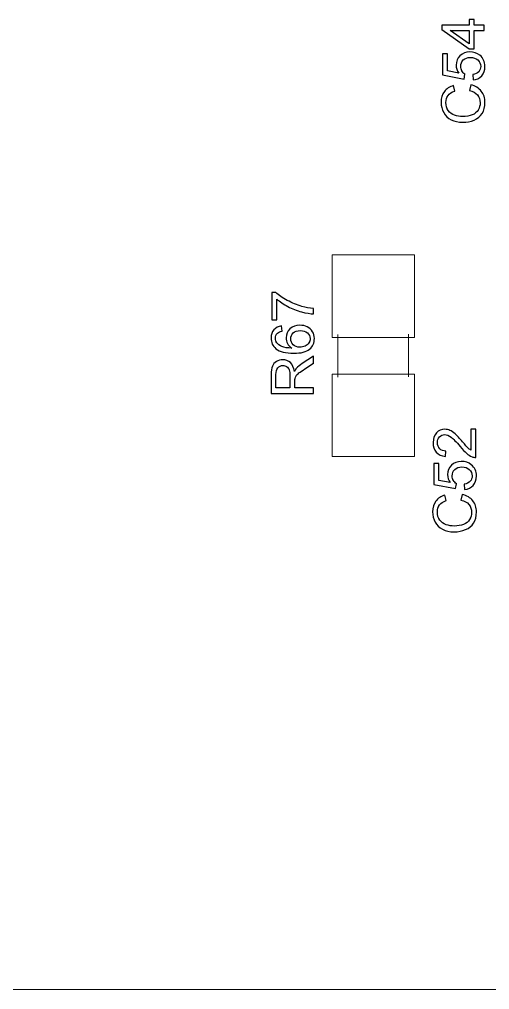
# Model space of a CAD drawing. Header units: millimetres. Extents: x -105 to 95, y -39 to 71.
# Drawn here: x 40.32 to 45.84, y 39.69 to 51.06 of the extents above; entities that cross this region are included whole.
import ezdxf

# ---------------------------------------------------------------- set-up
doc = ezdxf.new("R2010")
doc.units = ezdxf.units.MM
doc.header["$MEASUREMENT"] = 0
doc.layers.add('MultiLayer', color=7, linetype='Continuous')
doc.layers.add('TopOverlay', color=7, linetype='Continuous')

msp = doc.modelspace()

# ---------------------------------------------------------------- linework, layer by layer
at = {"layer": 'MultiLayer', "lineweight": 9}
for points in [[(44.9567, 48.2999), (44.9567, 48.2999), (43.9915, 48.2999), (43.9915, 48.2999)], [(43.9915, 48.2999), (43.9915, 48.2999), (43.9915, 47.3347), (43.9915, 47.3347)], [(44.9567, 47.3347), (44.9567, 47.3347), (44.9567, 48.2999), (44.9567, 48.2999)], [(43.9915, 47.3347), (43.9915, 47.3347), (44.9567, 47.3347), (44.9567, 47.3347)], [(44.0567, 46.8682), (44.0567, 46.8682), (44.0567, 47.3682), (44.0567, 47.3682)], [(44.8857, 46.8712), (44.8857, 46.8712), (44.8857, 47.3712), (44.8857, 47.3712)], [(44.9567, 46.9029), (44.9567, 46.9029), (43.9915, 46.9029), (43.9915, 46.9029)], [(43.9915, 46.9029), (43.9915, 46.9029), (43.9915, 45.9377), (43.9915, 45.9377)], [(44.9567, 45.9377), (44.9567, 45.9377), (44.9567, 46.9029), (44.9567, 46.9029)], [(43.9915, 45.9377), (43.9915, 45.9377), (44.9567, 45.9377), (44.9567, 45.9377)], [(27.7741, 39.6903), (27.7741, 39.6903), (52.9741, 39.6903), (52.9741, 39.6903)]]:
    msp.add_open_spline(points, degree=3, dxfattribs=at)
at = {"layer": 'TopOverlay', "color": 2}
for points, knots in [([(45.7741, 50.9323), (45.7741, 50.9323), (45.6554, 50.9323), (45.6554, 50.9323), (45.6554, 50.9323), (45.6554, 50.9323), (45.6554, 50.7163), (45.6554, 50.7163), (45.6554, 50.7163), (45.6554, 50.7163), (45.5991, 50.7163), (45.5991, 50.7163), (45.5991, 50.7163), (45.5991, 50.7163), (45.2769, 50.9434), (45.2769, 50.9434), (45.2769, 50.9434), (45.2769, 50.9434), (45.2769, 50.9934), (45.2769, 50.9934), (45.2769, 50.9934), (45.2769, 50.9934), (45.5991, 50.9934), (45.5991, 50.9934), (45.5991, 50.9934), (45.5991, 50.9934), (45.5991, 51.0608), (45.5991, 51.0608), (45.5991, 51.0608), (45.5991, 51.0608), (45.6554, 51.0608), (45.6554, 51.0608), (45.6554, 51.0608), (45.6554, 51.0608), (45.6554, 50.9934), (45.6554, 50.9934), (45.6554, 50.9934), (45.6554, 50.9934), (45.7741, 50.9934), (45.7741, 50.9934), (45.7741, 50.9934), (45.7741, 50.9934), (45.7741, 50.9323), (45.7741, 50.9323)], [0, 0, 0, 0, 0.0833333, 0.0833333, 0.0833333, 0.0833333, 0.1666667, 0.1666667, 0.1666667, 0.1666667, 0.25, 0.25, 0.25, 0.25, 0.3333333, 0.3333333, 0.3333333, 0.3333333, 0.4166667, 0.4166667, 0.4166667, 0.4166667, 0.5, 0.5, 0.5, 0.5, 0.5833333, 0.5833333, 0.5833333, 0.5833333, 0.6666667, 0.6666667, 0.6666667, 0.6666667, 0.75, 0.75, 0.75, 0.75, 0.8333333, 0.8333333, 0.8333333, 0.8333333, 1, 1, 1, 1]), ([(45.5991, 50.9323), (45.5991, 50.9323), (45.3754, 50.9323), (45.3754, 50.9323), (45.3754, 50.9323), (45.3754, 50.9323), (45.5991, 50.7764), (45.5991, 50.7764), (45.5991, 50.7764), (45.5991, 50.7764), (45.5991, 50.9323), (45.5991, 50.9323)], [0, 0, 0, 0, 0.25, 0.25, 0.25, 0.25, 0.5, 0.5, 0.5, 0.5, 1, 1, 1, 1]), ([(45.6436, 50.351), (45.6436, 50.351), (45.6387, 50.4148), (45.6387, 50.4148), (45.6387, 50.4148), (45.6698, 50.4196), (45.6932, 50.4306), (45.7089, 50.4477), (45.7089, 50.4477), (45.7246, 50.4648), (45.7324, 50.4858), (45.7324, 50.5104), (45.7324, 50.5104), (45.7324, 50.5402), (45.7213, 50.5651), (45.6992, 50.5853), (45.6992, 50.5853), (45.677, 50.6055), (45.6476, 50.6155), (45.611, 50.6155), (45.611, 50.6155), (45.5762, 50.6155), (45.5488, 50.6059), (45.5286, 50.5866), (45.5286, 50.5866), (45.5085, 50.5673), (45.4984, 50.5417), (45.4984, 50.5099), (45.4984, 50.5099), (45.4984, 50.4901), (45.5029, 50.4724), (45.512, 50.4566), (45.512, 50.4566), (45.521, 50.441), (45.5327, 50.4287), (45.547, 50.4197), (45.547, 50.4197), (45.547, 50.4197), (45.5387, 50.3621), (45.5387, 50.3621), (45.5387, 50.3621), (45.5387, 50.3621), (45.2832, 50.41), (45.2832, 50.41), (45.2832, 50.41), (45.2832, 50.41), (45.2832, 50.6565), (45.2832, 50.6565), (45.2832, 50.6565), (45.2832, 50.6565), (45.3415, 50.6565), (45.3415, 50.6565), (45.3415, 50.6565), (45.3415, 50.6565), (45.3415, 50.4587), (45.3415, 50.4587), (45.3415, 50.4587), (45.3415, 50.4587), (45.4756, 50.4322), (45.4756, 50.4322), (45.4756, 50.4322), (45.4547, 50.462), (45.4443, 50.4932), (45.4443, 50.5258), (45.4443, 50.5258), (45.4443, 50.5691), (45.4593, 50.6057), (45.4894, 50.6354), (45.4894, 50.6354), (45.5195, 50.6652), (45.5581, 50.6801), (45.6054, 50.6801), (45.6054, 50.6801), (45.6504, 50.6801), (45.6893, 50.667), (45.722, 50.6409), (45.722, 50.6409), (45.7623, 50.6091), (45.7824, 50.5655), (45.7824, 50.5104), (45.7824, 50.5104), (45.7824, 50.4653), (45.7697, 50.4285), (45.7444, 50.3999), (45.7444, 50.3999), (45.719, 50.3713), (45.6854, 50.355), (45.6436, 50.351)], [0, 0, 0, 0, 0.0434783, 0.0434783, 0.0434783, 0.0434783, 0.0869565, 0.0869565, 0.0869565, 0.0869565, 0.1304348, 0.1304348, 0.1304348, 0.1304348, 0.173913, 0.173913, 0.173913, 0.173913, 0.2173913, 0.2173913, 0.2173913, 0.2173913, 0.2608696, 0.2608696, 0.2608696, 0.2608696, 0.3043478, 0.3043478, 0.3043478, 0.3043478, 0.3478261, 0.3478261, 0.3478261, 0.3478261, 0.3913043, 0.3913043, 0.3913043, 0.3913043, 0.4347826, 0.4347826, 0.4347826, 0.4347826, 0.4782609, 0.4782609, 0.4782609, 0.4782609, 0.5217391, 0.5217391, 0.5217391, 0.5217391, 0.5652174, 0.5652174, 0.5652174, 0.5652174, 0.6086957, 0.6086957, 0.6086957, 0.6086957, 0.6521739, 0.6521739, 0.6521739, 0.6521739, 0.6956522, 0.6956522, 0.6956522, 0.6956522, 0.7391304, 0.7391304, 0.7391304, 0.7391304, 0.7826087, 0.7826087, 0.7826087, 0.7826087, 0.826087, 0.826087, 0.826087, 0.826087, 0.8695652, 0.8695652, 0.8695652, 0.8695652, 0.9130435, 0.9130435, 0.9130435, 0.9130435, 1, 1, 1, 1]), ([(45.5997, 50.2279), (45.5997, 50.2279), (45.6164, 50.2939), (45.6164, 50.2939), (45.6164, 50.2939), (45.6704, 50.2801), (45.7115, 50.2553), (45.7398, 50.2196), (45.7398, 50.2196), (45.7682, 50.1838), (45.7824, 50.1401), (45.7824, 50.0883), (45.7824, 50.0883), (45.7824, 50.0349), (45.7716, 49.9914), (45.7497, 49.9578), (45.7497, 49.9578), (45.7279, 49.9242), (45.6963, 49.8988), (45.655, 49.8813), (45.655, 49.8813), (45.6136, 49.8638), (45.5693, 49.855), (45.5218, 49.855), (45.5218, 49.855), (45.4701, 49.855), (45.4249, 49.8649), (45.3864, 49.8846), (45.3864, 49.8846), (45.3479, 49.9044), (45.3186, 49.9326), (45.2986, 49.969), (45.2986, 49.969), (45.2785, 50.0055), (45.2686, 50.0456), (45.2686, 50.0894), (45.2686, 50.0894), (45.2686, 50.1391), (45.2812, 50.1809), (45.3065, 50.2147), (45.3065, 50.2147), (45.3319, 50.2486), (45.3674, 50.2722), (45.4132, 50.2855), (45.4132, 50.2855), (45.4132, 50.2855), (45.4285, 50.221), (45.4285, 50.221), (45.4285, 50.221), (45.3924, 50.2095), (45.366, 50.1927), (45.3496, 50.1709), (45.3496, 50.1709), (45.333, 50.149), (45.3248, 50.1214), (45.3248, 50.0882), (45.3248, 50.0882), (45.3248, 50.0501), (45.334, 50.0182), (45.3523, 49.9926), (45.3523, 49.9926), (45.3705, 49.967), (45.3952, 49.949), (45.426, 49.9387), (45.426, 49.9387), (45.4569, 49.9283), (45.4887, 49.9231), (45.5215, 49.9231), (45.5215, 49.9231), (45.5637, 49.9231), (45.6006, 49.9292), (45.6321, 49.9415), (45.6321, 49.9415), (45.6637, 49.9537), (45.6872, 49.9728), (45.7028, 49.9988), (45.7028, 49.9988), (45.7184, 50.0247), (45.7262, 50.0527), (45.7262, 50.0829), (45.7262, 50.0829), (45.7262, 50.1197), (45.7155, 50.1507), (45.6944, 50.1762), (45.6944, 50.1762), (45.6731, 50.2016), (45.6416, 50.2189), (45.5997, 50.2279)], [0, 0, 0, 0, 0.0434783, 0.0434783, 0.0434783, 0.0434783, 0.0869565, 0.0869565, 0.0869565, 0.0869565, 0.1304348, 0.1304348, 0.1304348, 0.1304348, 0.173913, 0.173913, 0.173913, 0.173913, 0.2173913, 0.2173913, 0.2173913, 0.2173913, 0.2608696, 0.2608696, 0.2608696, 0.2608696, 0.3043478, 0.3043478, 0.3043478, 0.3043478, 0.3478261, 0.3478261, 0.3478261, 0.3478261, 0.3913043, 0.3913043, 0.3913043, 0.3913043, 0.4347826, 0.4347826, 0.4347826, 0.4347826, 0.4782609, 0.4782609, 0.4782609, 0.4782609, 0.5217391, 0.5217391, 0.5217391, 0.5217391, 0.5652174, 0.5652174, 0.5652174, 0.5652174, 0.6086957, 0.6086957, 0.6086957, 0.6086957, 0.6521739, 0.6521739, 0.6521739, 0.6521739, 0.6956522, 0.6956522, 0.6956522, 0.6956522, 0.7391304, 0.7391304, 0.7391304, 0.7391304, 0.7826087, 0.7826087, 0.7826087, 0.7826087, 0.826087, 0.826087, 0.826087, 0.826087, 0.8695652, 0.8695652, 0.8695652, 0.8695652, 0.9130435, 0.9130435, 0.9130435, 0.9130435, 1, 1, 1, 1]), ([(43.3415, 47.5406), (43.3415, 47.5406), (43.2832, 47.5406), (43.2832, 47.5406), (43.2832, 47.5406), (43.2832, 47.5406), (43.2832, 47.8621), (43.2832, 47.8621), (43.2832, 47.8621), (43.2832, 47.8621), (43.3304, 47.8621), (43.3304, 47.8621), (43.3304, 47.8621), (43.3641, 47.8305), (43.4088, 47.7991), (43.4647, 47.7681), (43.4647, 47.7681), (43.5206, 47.7369), (43.5782, 47.713), (43.6373, 47.696), (43.6373, 47.696), (43.6789, 47.6838), (43.7246, 47.6759), (43.7741, 47.6726), (43.7741, 47.6726), (43.7741, 47.6726), (43.7741, 47.6101), (43.7741, 47.6101), (43.7741, 47.6101), (43.735, 47.6108), (43.6876, 47.6184), (43.6322, 47.6331), (43.6322, 47.6331), (43.5767, 47.6478), (43.5232, 47.6688), (43.4717, 47.6962), (43.4717, 47.6962), (43.4202, 47.7236), (43.3768, 47.7528), (43.3415, 47.7837), (43.3415, 47.7837), (43.3415, 47.7837), (43.3415, 47.5406), (43.3415, 47.5406)], [0, 0, 0, 0, 0.0833333, 0.0833333, 0.0833333, 0.0833333, 0.1666667, 0.1666667, 0.1666667, 0.1666667, 0.25, 0.25, 0.25, 0.25, 0.3333333, 0.3333333, 0.3333333, 0.3333333, 0.4166667, 0.4166667, 0.4166667, 0.4166667, 0.5, 0.5, 0.5, 0.5, 0.5833333, 0.5833333, 0.5833333, 0.5833333, 0.6666667, 0.6666667, 0.6666667, 0.6666667, 0.75, 0.75, 0.75, 0.75, 0.8333333, 0.8333333, 0.8333333, 0.8333333, 1, 1, 1, 1]), ([(43.3984, 47.4683), (43.3984, 47.4683), (43.4033, 47.4079), (43.4033, 47.4079), (43.4033, 47.4079), (43.3793, 47.4025), (43.3619, 47.3947), (43.351, 47.3846), (43.351, 47.3846), (43.3335, 47.3681), (43.3248, 47.3476), (43.3248, 47.3233), (43.3248, 47.3233), (43.3248, 47.3037), (43.3303, 47.2864), (43.3411, 47.2714), (43.3411, 47.2714), (43.3551, 47.2522), (43.3755, 47.2372), (43.4024, 47.226), (43.4024, 47.226), (43.4293, 47.2148), (43.4676, 47.2091), (43.5173, 47.2086), (43.5173, 47.2086), (43.495, 47.2233), (43.4783, 47.2414), (43.4675, 47.2626), (43.4675, 47.2626), (43.4566, 47.2839), (43.4512, 47.3062), (43.4512, 47.3295), (43.4512, 47.3295), (43.4512, 47.3703), (43.4662, 47.405), (43.4962, 47.4337), (43.4962, 47.4337), (43.5262, 47.4623), (43.5649, 47.4766), (43.6124, 47.4766), (43.6124, 47.4766), (43.6437, 47.4766), (43.6726, 47.4699), (43.6995, 47.4565), (43.6995, 47.4565), (43.7263, 47.443), (43.7468, 47.4246), (43.761, 47.4009), (43.761, 47.4009), (43.7753, 47.3775), (43.7824, 47.3507), (43.7824, 47.3209), (43.7824, 47.3209), (43.7824, 47.2701), (43.7637, 47.2285), (43.7263, 47.1963), (43.7263, 47.1963), (43.6889, 47.1643), (43.6272, 47.1482), (43.5414, 47.1482), (43.5414, 47.1482), (43.4453, 47.1482), (43.3754, 47.166), (43.3318, 47.2015), (43.3318, 47.2015), (43.2938, 47.2326), (43.2748, 47.2743), (43.2748, 47.327), (43.2748, 47.327), (43.2748, 47.3661), (43.2858, 47.3983), (43.3077, 47.4233), (43.3077, 47.4233), (43.3296, 47.4483), (43.3598, 47.4633), (43.3984, 47.4683)], [0, 0, 0, 0, 0.05, 0.05, 0.05, 0.05, 0.1, 0.1, 0.1, 0.1, 0.15, 0.15, 0.15, 0.15, 0.2, 0.2, 0.2, 0.2, 0.25, 0.25, 0.25, 0.25, 0.3, 0.3, 0.3, 0.3, 0.35, 0.35, 0.35, 0.35, 0.4, 0.4, 0.4, 0.4, 0.45, 0.45, 0.45, 0.45, 0.5, 0.5, 0.5, 0.5, 0.55, 0.55, 0.55, 0.55, 0.6, 0.6, 0.6, 0.6, 0.65, 0.65, 0.65, 0.65, 0.7, 0.7, 0.7, 0.7, 0.75, 0.75, 0.75, 0.75, 0.8, 0.8, 0.8, 0.8, 0.85, 0.85, 0.85, 0.85, 0.9, 0.9, 0.9, 0.9, 1, 1, 1, 1]), ([(43.613, 47.2183), (43.6341, 47.2183), (43.6542, 47.2228), (43.6734, 47.2317), (43.6734, 47.2317), (43.6926, 47.2407), (43.7072, 47.2532), (43.7173, 47.269), (43.7173, 47.269), (43.7273, 47.285), (43.7324, 47.3019), (43.7324, 47.3198), (43.7324, 47.3198), (43.7324, 47.3459), (43.722, 47.3681), (43.7012, 47.3865), (43.7012, 47.3865), (43.6804, 47.4049), (43.6521, 47.4141), (43.6164, 47.4141), (43.6164, 47.4141), (43.582, 47.4141), (43.5549, 47.405), (43.5351, 47.3868), (43.5351, 47.3868), (43.5153, 47.3687), (43.5054, 47.3455), (43.5054, 47.3174), (43.5054, 47.3174), (43.5054, 47.2898), (43.5153, 47.2664), (43.5351, 47.2471), (43.5351, 47.2471), (43.5549, 47.2279), (43.5808, 47.2183), (43.613, 47.2183)], [0, 0, 0, 0, 0.1, 0.1, 0.1, 0.1, 0.2, 0.2, 0.2, 0.2, 0.3, 0.3, 0.3, 0.3, 0.4, 0.4, 0.4, 0.4, 0.5, 0.5, 0.5, 0.5, 0.6, 0.6, 0.6, 0.6, 0.7, 0.7, 0.7, 0.7, 0.8, 0.8, 0.8, 0.8, 1, 1, 1, 1]), ([(43.7741, 46.6752), (43.7741, 46.6752), (43.2769, 46.6752), (43.2769, 46.6752), (43.2769, 46.6752), (43.2769, 46.6752), (43.2769, 46.8955), (43.2769, 46.8955), (43.2769, 46.8955), (43.2769, 46.9398), (43.2814, 46.9735), (43.2903, 46.9965), (43.2903, 46.9965), (43.2992, 47.0196), (43.315, 47.038), (43.3376, 47.0518), (43.3376, 47.0518), (43.3601, 47.0655), (43.3851, 47.0724), (43.4124, 47.0724), (43.4124, 47.0724), (43.4477, 47.0724), (43.4775, 47.0609), (43.5017, 47.0381), (43.5017, 47.0381), (43.5259, 47.0153), (43.5411, 46.9801), (43.5477, 46.9324), (43.5477, 46.9324), (43.5561, 46.9499), (43.5644, 46.9631), (43.5725, 46.9721), (43.5725, 46.9721), (43.5901, 46.9913), (43.6122, 47.0095), (43.6387, 47.0265), (43.6387, 47.0265), (43.6387, 47.0265), (43.7741, 47.1125), (43.7741, 47.1125), (43.7741, 47.1125), (43.7741, 47.1125), (43.7741, 47.0303), (43.7741, 47.0303), (43.7741, 47.0303), (43.7741, 47.0303), (43.6706, 46.9646), (43.6706, 46.9646), (43.6706, 46.9646), (43.6407, 46.9455), (43.6179, 46.9297), (43.602, 46.9173), (43.602, 46.9173), (43.5861, 46.9048), (43.5752, 46.8937), (43.5688, 46.8838), (43.5688, 46.8838), (43.5625, 46.8741), (43.5581, 46.864), (43.5556, 46.8538), (43.5556, 46.8538), (43.5541, 46.8464), (43.5533, 46.8343), (43.5533, 46.8173), (43.5533, 46.8173), (43.5533, 46.8173), (43.5533, 46.7411), (43.5533, 46.7411), (43.5533, 46.7411), (43.5533, 46.7411), (43.7741, 46.7411), (43.7741, 46.7411), (43.7741, 46.7411), (43.7741, 46.7411), (43.7741, 46.6752), (43.7741, 46.6752)], [0, 0, 0, 0, 0.05, 0.05, 0.05, 0.05, 0.1, 0.1, 0.1, 0.1, 0.15, 0.15, 0.15, 0.15, 0.2, 0.2, 0.2, 0.2, 0.25, 0.25, 0.25, 0.25, 0.3, 0.3, 0.3, 0.3, 0.35, 0.35, 0.35, 0.35, 0.4, 0.4, 0.4, 0.4, 0.45, 0.45, 0.45, 0.45, 0.5, 0.5, 0.5, 0.5, 0.55, 0.55, 0.55, 0.55, 0.6, 0.6, 0.6, 0.6, 0.65, 0.65, 0.65, 0.65, 0.7, 0.7, 0.7, 0.7, 0.75, 0.75, 0.75, 0.75, 0.8, 0.8, 0.8, 0.8, 0.85, 0.85, 0.85, 0.85, 0.9, 0.9, 0.9, 0.9, 1, 1, 1, 1]), ([(43.4963, 46.7411), (43.4963, 46.7411), (43.4963, 46.8823), (43.4963, 46.8823), (43.4963, 46.8823), (43.4963, 46.9124), (43.4932, 46.9358), (43.487, 46.9527), (43.487, 46.9527), (43.4808, 46.9696), (43.4709, 46.9824), (43.4571, 46.9911), (43.4571, 46.9911), (43.4434, 46.9999), (43.4286, 47.0043), (43.4125, 47.0043), (43.4125, 47.0043), (43.3891, 47.0043), (43.3696, 46.9959), (43.3545, 46.9788), (43.3545, 46.9788), (43.3393, 46.9618), (43.3318, 46.935), (43.3318, 46.8983), (43.3318, 46.8983), (43.3318, 46.8983), (43.3318, 46.7411), (43.3318, 46.7411), (43.3318, 46.7411), (43.3318, 46.7411), (43.4963, 46.7411), (43.4963, 46.7411)], [0, 0, 0, 0, 0.1111111, 0.1111111, 0.1111111, 0.1111111, 0.2222222, 0.2222222, 0.2222222, 0.2222222, 0.3333333, 0.3333333, 0.3333333, 0.3333333, 0.4444444, 0.4444444, 0.4444444, 0.4444444, 0.5555556, 0.5555556, 0.5555556, 0.5555556, 0.6666667, 0.6666667, 0.6666667, 0.6666667, 0.7777778, 0.7777778, 0.7777778, 0.7777778, 1, 1, 1, 1]), ([(45.6158, 46.2573), (45.6158, 46.2573), (45.6741, 46.2573), (45.6741, 46.2573), (45.6741, 46.2573), (45.6741, 46.2573), (45.6741, 45.9281), (45.6741, 45.9281), (45.6741, 45.9281), (45.6594, 45.9277), (45.6453, 45.9301), (45.6316, 45.9353), (45.6316, 45.9353), (45.6093, 45.9438), (45.5872, 45.9573), (45.5655, 45.9759), (45.5655, 45.9759), (45.5439, 45.9946), (45.5189, 46.0212), (45.4905, 46.0558), (45.4905, 46.0558), (45.4462, 46.1096), (45.4112, 46.1462), (45.3852, 46.1653), (45.3852, 46.1653), (45.3593, 46.1845), (45.3348, 46.1941), (45.3116, 46.1941), (45.3116, 46.1941), (45.2874, 46.1941), (45.2671, 46.1854), (45.2504, 46.1681), (45.2504, 46.1681), (45.2339, 46.1507), (45.2255, 46.128), (45.2255, 46.1001), (45.2255, 46.1001), (45.2255, 46.0706), (45.2343, 46.047), (45.2519, 46.0293), (45.2519, 46.0293), (45.2694, 46.0116), (45.2937, 46.0027), (45.3248, 46.0024), (45.3248, 46.0024), (45.3248, 46.0024), (45.3186, 45.9399), (45.3186, 45.9399), (45.3186, 45.9399), (45.2718, 45.9442), (45.2362, 45.9604), (45.2116, 45.9884), (45.2116, 45.9884), (45.1871, 46.0166), (45.1748, 46.0542), (45.1748, 46.1015), (45.1748, 46.1015), (45.1748, 46.1492), (45.188, 46.187), (45.2145, 46.2148), (45.2145, 46.2148), (45.241, 46.2427), (45.2739, 46.2566), (45.313, 46.2566), (45.313, 46.2566), (45.3329, 46.2566), (45.3525, 46.2525), (45.3717, 46.2443), (45.3717, 46.2443), (45.391, 46.2362), (45.4113, 46.2227), (45.4326, 46.2038), (45.4326, 46.2038), (45.4537, 46.1848), (45.483, 46.1535), (45.5201, 46.1097), (45.5201, 46.1097), (45.5508, 46.073), (45.5717, 46.0494), (45.5827, 46.039), (45.5827, 46.039), (45.5937, 46.0286), (45.6047, 46.02), (45.6158, 46.0132), (45.6158, 46.0132), (45.6158, 46.0132), (45.6158, 46.2573), (45.6158, 46.2573)], [0, 0, 0, 0, 0.0434783, 0.0434783, 0.0434783, 0.0434783, 0.0869565, 0.0869565, 0.0869565, 0.0869565, 0.1304348, 0.1304348, 0.1304348, 0.1304348, 0.173913, 0.173913, 0.173913, 0.173913, 0.2173913, 0.2173913, 0.2173913, 0.2173913, 0.2608696, 0.2608696, 0.2608696, 0.2608696, 0.3043478, 0.3043478, 0.3043478, 0.3043478, 0.3478261, 0.3478261, 0.3478261, 0.3478261, 0.3913043, 0.3913043, 0.3913043, 0.3913043, 0.4347826, 0.4347826, 0.4347826, 0.4347826, 0.4782609, 0.4782609, 0.4782609, 0.4782609, 0.5217391, 0.5217391, 0.5217391, 0.5217391, 0.5652174, 0.5652174, 0.5652174, 0.5652174, 0.6086957, 0.6086957, 0.6086957, 0.6086957, 0.6521739, 0.6521739, 0.6521739, 0.6521739, 0.6956522, 0.6956522, 0.6956522, 0.6956522, 0.7391304, 0.7391304, 0.7391304, 0.7391304, 0.7826087, 0.7826087, 0.7826087, 0.7826087, 0.826087, 0.826087, 0.826087, 0.826087, 0.8695652, 0.8695652, 0.8695652, 0.8695652, 0.9130435, 0.9130435, 0.9130435, 0.9130435, 1, 1, 1, 1]), ([(45.5436, 45.551), (45.5436, 45.551), (45.5387, 45.6148), (45.5387, 45.6148), (45.5387, 45.6148), (45.5698, 45.6196), (45.5932, 45.6306), (45.6089, 45.6477), (45.6089, 45.6477), (45.6246, 45.6648), (45.6324, 45.6858), (45.6324, 45.7104), (45.6324, 45.7104), (45.6324, 45.7402), (45.6213, 45.7651), (45.5992, 45.7853), (45.5992, 45.7853), (45.577, 45.8055), (45.5476, 45.8155), (45.511, 45.8155), (45.511, 45.8155), (45.4762, 45.8155), (45.4488, 45.8059), (45.4286, 45.7866), (45.4286, 45.7866), (45.4085, 45.7673), (45.3984, 45.7417), (45.3984, 45.7099), (45.3984, 45.7099), (45.3984, 45.6901), (45.4029, 45.6724), (45.412, 45.6566), (45.412, 45.6566), (45.421, 45.641), (45.4327, 45.6287), (45.447, 45.6197), (45.447, 45.6197), (45.447, 45.6197), (45.4387, 45.5621), (45.4387, 45.5621), (45.4387, 45.5621), (45.4387, 45.5621), (45.1832, 45.61), (45.1832, 45.61), (45.1832, 45.61), (45.1832, 45.61), (45.1832, 45.8565), (45.1832, 45.8565), (45.1832, 45.8565), (45.1832, 45.8565), (45.2415, 45.8565), (45.2415, 45.8565), (45.2415, 45.8565), (45.2415, 45.8565), (45.2415, 45.6587), (45.2415, 45.6587), (45.2415, 45.6587), (45.2415, 45.6587), (45.3756, 45.6322), (45.3756, 45.6322), (45.3756, 45.6322), (45.3547, 45.662), (45.3443, 45.6932), (45.3443, 45.7258), (45.3443, 45.7258), (45.3443, 45.7691), (45.3593, 45.8057), (45.3894, 45.8354), (45.3894, 45.8354), (45.4195, 45.8652), (45.4581, 45.8801), (45.5054, 45.8801), (45.5054, 45.8801), (45.5504, 45.8801), (45.5893, 45.867), (45.622, 45.8409), (45.622, 45.8409), (45.6623, 45.8091), (45.6824, 45.7655), (45.6824, 45.7104), (45.6824, 45.7104), (45.6824, 45.6653), (45.6697, 45.6285), (45.6444, 45.5999), (45.6444, 45.5999), (45.619, 45.5713), (45.5854, 45.555), (45.5436, 45.551)], [0, 0, 0, 0, 0.0434783, 0.0434783, 0.0434783, 0.0434783, 0.0869565, 0.0869565, 0.0869565, 0.0869565, 0.1304348, 0.1304348, 0.1304348, 0.1304348, 0.173913, 0.173913, 0.173913, 0.173913, 0.2173913, 0.2173913, 0.2173913, 0.2173913, 0.2608696, 0.2608696, 0.2608696, 0.2608696, 0.3043478, 0.3043478, 0.3043478, 0.3043478, 0.3478261, 0.3478261, 0.3478261, 0.3478261, 0.3913043, 0.3913043, 0.3913043, 0.3913043, 0.4347826, 0.4347826, 0.4347826, 0.4347826, 0.4782609, 0.4782609, 0.4782609, 0.4782609, 0.5217391, 0.5217391, 0.5217391, 0.5217391, 0.5652174, 0.5652174, 0.5652174, 0.5652174, 0.6086957, 0.6086957, 0.6086957, 0.6086957, 0.6521739, 0.6521739, 0.6521739, 0.6521739, 0.6956522, 0.6956522, 0.6956522, 0.6956522, 0.7391304, 0.7391304, 0.7391304, 0.7391304, 0.7826087, 0.7826087, 0.7826087, 0.7826087, 0.826087, 0.826087, 0.826087, 0.826087, 0.8695652, 0.8695652, 0.8695652, 0.8695652, 0.9130435, 0.9130435, 0.9130435, 0.9130435, 1, 1, 1, 1]), ([(45.4997, 45.4279), (45.4997, 45.4279), (45.5164, 45.4939), (45.5164, 45.4939), (45.5164, 45.4939), (45.5704, 45.4801), (45.6115, 45.4553), (45.6398, 45.4196), (45.6398, 45.4196), (45.6682, 45.3838), (45.6824, 45.3401), (45.6824, 45.2883), (45.6824, 45.2883), (45.6824, 45.2349), (45.6716, 45.1914), (45.6497, 45.1578), (45.6497, 45.1578), (45.6279, 45.1242), (45.5963, 45.0988), (45.555, 45.0813), (45.555, 45.0813), (45.5136, 45.0638), (45.4693, 45.055), (45.4218, 45.055), (45.4218, 45.055), (45.3701, 45.055), (45.3249, 45.0649), (45.2864, 45.0846), (45.2864, 45.0846), (45.2479, 45.1044), (45.2186, 45.1326), (45.1986, 45.169), (45.1986, 45.169), (45.1785, 45.2055), (45.1686, 45.2456), (45.1686, 45.2894), (45.1686, 45.2894), (45.1686, 45.3391), (45.1812, 45.3809), (45.2065, 45.4147), (45.2065, 45.4147), (45.2319, 45.4486), (45.2674, 45.4722), (45.3132, 45.4855), (45.3132, 45.4855), (45.3132, 45.4855), (45.3285, 45.421), (45.3285, 45.421), (45.3285, 45.421), (45.2924, 45.4095), (45.266, 45.3927), (45.2496, 45.3709), (45.2496, 45.3709), (45.233, 45.349), (45.2248, 45.3214), (45.2248, 45.2882), (45.2248, 45.2882), (45.2248, 45.2501), (45.234, 45.2182), (45.2523, 45.1926), (45.2523, 45.1926), (45.2705, 45.167), (45.2952, 45.149), (45.326, 45.1387), (45.326, 45.1387), (45.3569, 45.1283), (45.3887, 45.1231), (45.4215, 45.1231), (45.4215, 45.1231), (45.4637, 45.1231), (45.5006, 45.1292), (45.5321, 45.1415), (45.5321, 45.1415), (45.5637, 45.1537), (45.5872, 45.1728), (45.6028, 45.1988), (45.6028, 45.1988), (45.6184, 45.2247), (45.6262, 45.2527), (45.6262, 45.2829), (45.6262, 45.2829), (45.6262, 45.3197), (45.6155, 45.3507), (45.5944, 45.3762), (45.5944, 45.3762), (45.5731, 45.4016), (45.5416, 45.4189), (45.4997, 45.4279)], [0, 0, 0, 0, 0.0434783, 0.0434783, 0.0434783, 0.0434783, 0.0869565, 0.0869565, 0.0869565, 0.0869565, 0.1304348, 0.1304348, 0.1304348, 0.1304348, 0.173913, 0.173913, 0.173913, 0.173913, 0.2173913, 0.2173913, 0.2173913, 0.2173913, 0.2608696, 0.2608696, 0.2608696, 0.2608696, 0.3043478, 0.3043478, 0.3043478, 0.3043478, 0.3478261, 0.3478261, 0.3478261, 0.3478261, 0.3913043, 0.3913043, 0.3913043, 0.3913043, 0.4347826, 0.4347826, 0.4347826, 0.4347826, 0.4782609, 0.4782609, 0.4782609, 0.4782609, 0.5217391, 0.5217391, 0.5217391, 0.5217391, 0.5652174, 0.5652174, 0.5652174, 0.5652174, 0.6086957, 0.6086957, 0.6086957, 0.6086957, 0.6521739, 0.6521739, 0.6521739, 0.6521739, 0.6956522, 0.6956522, 0.6956522, 0.6956522, 0.7391304, 0.7391304, 0.7391304, 0.7391304, 0.7826087, 0.7826087, 0.7826087, 0.7826087, 0.826087, 0.826087, 0.826087, 0.826087, 0.8695652, 0.8695652, 0.8695652, 0.8695652, 0.9130435, 0.9130435, 0.9130435, 0.9130435, 1, 1, 1, 1])]:
    msp.add_open_spline(points, degree=3, knots=knots, dxfattribs=at)
at = {"layer": 'TopOverlay', "lineweight": 9}
for points, knots in [([(45.7741, 50.9323), (45.7741, 50.9323), (45.6554, 50.9323), (45.6554, 50.9323), (45.6554, 50.9323), (45.6554, 50.9323), (45.6554, 50.7163), (45.6554, 50.7163), (45.6554, 50.7163), (45.6554, 50.7163), (45.5991, 50.7163), (45.5991, 50.7163), (45.5991, 50.7163), (45.5991, 50.7163), (45.2769, 50.9434), (45.2769, 50.9434), (45.2769, 50.9434), (45.2769, 50.9434), (45.2769, 50.9934), (45.2769, 50.9934), (45.2769, 50.9934), (45.2769, 50.9934), (45.5991, 50.9934), (45.5991, 50.9934), (45.5991, 50.9934), (45.5991, 50.9934), (45.5991, 51.0608), (45.5991, 51.0608), (45.5991, 51.0608), (45.5991, 51.0608), (45.6554, 51.0608), (45.6554, 51.0608), (45.6554, 51.0608), (45.6554, 51.0608), (45.6554, 50.9934), (45.6554, 50.9934), (45.6554, 50.9934), (45.6554, 50.9934), (45.7741, 50.9934), (45.7741, 50.9934), (45.7741, 50.9934), (45.7741, 50.9934), (45.7741, 50.9323), (45.7741, 50.9323)], [0, 0, 0, 0, 0.0833333, 0.0833333, 0.0833333, 0.0833333, 0.1666667, 0.1666667, 0.1666667, 0.1666667, 0.25, 0.25, 0.25, 0.25, 0.3333333, 0.3333333, 0.3333333, 0.3333333, 0.4166667, 0.4166667, 0.4166667, 0.4166667, 0.5, 0.5, 0.5, 0.5, 0.5833333, 0.5833333, 0.5833333, 0.5833333, 0.6666667, 0.6666667, 0.6666667, 0.6666667, 0.75, 0.75, 0.75, 0.75, 0.8333333, 0.8333333, 0.8333333, 0.8333333, 1, 1, 1, 1]), ([(45.5991, 50.9323), (45.5991, 50.9323), (45.3754, 50.9323), (45.3754, 50.9323), (45.3754, 50.9323), (45.3754, 50.9323), (45.5991, 50.7764), (45.5991, 50.7764), (45.5991, 50.7764), (45.5991, 50.7764), (45.5991, 50.9323), (45.5991, 50.9323)], [0, 0, 0, 0, 0.25, 0.25, 0.25, 0.25, 0.5, 0.5, 0.5, 0.5, 1, 1, 1, 1]), ([(45.6436, 50.351), (45.6436, 50.351), (45.6387, 50.4148), (45.6387, 50.4148), (45.6387, 50.4148), (45.6698, 50.4196), (45.6932, 50.4306), (45.7089, 50.4477), (45.7089, 50.4477), (45.7246, 50.4648), (45.7324, 50.4858), (45.7324, 50.5104), (45.7324, 50.5104), (45.7324, 50.5402), (45.7213, 50.5651), (45.6992, 50.5853), (45.6992, 50.5853), (45.677, 50.6055), (45.6476, 50.6155), (45.611, 50.6155), (45.611, 50.6155), (45.5762, 50.6155), (45.5488, 50.6059), (45.5286, 50.5866), (45.5286, 50.5866), (45.5085, 50.5673), (45.4984, 50.5417), (45.4984, 50.5099), (45.4984, 50.5099), (45.4984, 50.4901), (45.5029, 50.4724), (45.512, 50.4566), (45.512, 50.4566), (45.521, 50.441), (45.5327, 50.4287), (45.547, 50.4197), (45.547, 50.4197), (45.547, 50.4197), (45.5387, 50.3621), (45.5387, 50.3621), (45.5387, 50.3621), (45.5387, 50.3621), (45.2832, 50.41), (45.2832, 50.41), (45.2832, 50.41), (45.2832, 50.41), (45.2832, 50.6565), (45.2832, 50.6565), (45.2832, 50.6565), (45.2832, 50.6565), (45.3415, 50.6565), (45.3415, 50.6565), (45.3415, 50.6565), (45.3415, 50.6565), (45.3415, 50.4587), (45.3415, 50.4587), (45.3415, 50.4587), (45.3415, 50.4587), (45.4756, 50.4322), (45.4756, 50.4322), (45.4756, 50.4322), (45.4547, 50.462), (45.4443, 50.4932), (45.4443, 50.5258), (45.4443, 50.5258), (45.4443, 50.5691), (45.4593, 50.6057), (45.4894, 50.6354), (45.4894, 50.6354), (45.5195, 50.6652), (45.5581, 50.6801), (45.6054, 50.6801), (45.6054, 50.6801), (45.6504, 50.6801), (45.6893, 50.667), (45.722, 50.6409), (45.722, 50.6409), (45.7623, 50.6091), (45.7824, 50.5655), (45.7824, 50.5104), (45.7824, 50.5104), (45.7824, 50.4653), (45.7697, 50.4285), (45.7444, 50.3999), (45.7444, 50.3999), (45.719, 50.3713), (45.6854, 50.355), (45.6436, 50.351)], [0, 0, 0, 0, 0.0434783, 0.0434783, 0.0434783, 0.0434783, 0.0869565, 0.0869565, 0.0869565, 0.0869565, 0.1304348, 0.1304348, 0.1304348, 0.1304348, 0.173913, 0.173913, 0.173913, 0.173913, 0.2173913, 0.2173913, 0.2173913, 0.2173913, 0.2608696, 0.2608696, 0.2608696, 0.2608696, 0.3043478, 0.3043478, 0.3043478, 0.3043478, 0.3478261, 0.3478261, 0.3478261, 0.3478261, 0.3913043, 0.3913043, 0.3913043, 0.3913043, 0.4347826, 0.4347826, 0.4347826, 0.4347826, 0.4782609, 0.4782609, 0.4782609, 0.4782609, 0.5217391, 0.5217391, 0.5217391, 0.5217391, 0.5652174, 0.5652174, 0.5652174, 0.5652174, 0.6086957, 0.6086957, 0.6086957, 0.6086957, 0.6521739, 0.6521739, 0.6521739, 0.6521739, 0.6956522, 0.6956522, 0.6956522, 0.6956522, 0.7391304, 0.7391304, 0.7391304, 0.7391304, 0.7826087, 0.7826087, 0.7826087, 0.7826087, 0.826087, 0.826087, 0.826087, 0.826087, 0.8695652, 0.8695652, 0.8695652, 0.8695652, 0.9130435, 0.9130435, 0.9130435, 0.9130435, 1, 1, 1, 1]), ([(45.5997, 50.2279), (45.5997, 50.2279), (45.6164, 50.2939), (45.6164, 50.2939), (45.6164, 50.2939), (45.6704, 50.2801), (45.7115, 50.2553), (45.7398, 50.2196), (45.7398, 50.2196), (45.7682, 50.1838), (45.7824, 50.1401), (45.7824, 50.0883), (45.7824, 50.0883), (45.7824, 50.0349), (45.7716, 49.9914), (45.7497, 49.9578), (45.7497, 49.9578), (45.7279, 49.9242), (45.6963, 49.8988), (45.655, 49.8813), (45.655, 49.8813), (45.6136, 49.8638), (45.5693, 49.855), (45.5218, 49.855), (45.5218, 49.855), (45.4701, 49.855), (45.4249, 49.8649), (45.3864, 49.8846), (45.3864, 49.8846), (45.3479, 49.9044), (45.3186, 49.9326), (45.2986, 49.969), (45.2986, 49.969), (45.2785, 50.0055), (45.2686, 50.0456), (45.2686, 50.0894), (45.2686, 50.0894), (45.2686, 50.1391), (45.2812, 50.1809), (45.3065, 50.2147), (45.3065, 50.2147), (45.3319, 50.2486), (45.3674, 50.2722), (45.4132, 50.2855), (45.4132, 50.2855), (45.4132, 50.2855), (45.4285, 50.221), (45.4285, 50.221), (45.4285, 50.221), (45.3924, 50.2095), (45.366, 50.1927), (45.3496, 50.1709), (45.3496, 50.1709), (45.333, 50.149), (45.3248, 50.1214), (45.3248, 50.0882), (45.3248, 50.0882), (45.3248, 50.0501), (45.334, 50.0182), (45.3523, 49.9926), (45.3523, 49.9926), (45.3705, 49.967), (45.3952, 49.949), (45.426, 49.9387), (45.426, 49.9387), (45.4569, 49.9283), (45.4887, 49.9231), (45.5215, 49.9231), (45.5215, 49.9231), (45.5637, 49.9231), (45.6006, 49.9292), (45.6321, 49.9415), (45.6321, 49.9415), (45.6637, 49.9537), (45.6872, 49.9728), (45.7028, 49.9988), (45.7028, 49.9988), (45.7184, 50.0247), (45.7262, 50.0527), (45.7262, 50.0829), (45.7262, 50.0829), (45.7262, 50.1197), (45.7155, 50.1507), (45.6944, 50.1762), (45.6944, 50.1762), (45.6731, 50.2016), (45.6416, 50.2189), (45.5997, 50.2279)], [0, 0, 0, 0, 0.0434783, 0.0434783, 0.0434783, 0.0434783, 0.0869565, 0.0869565, 0.0869565, 0.0869565, 0.1304348, 0.1304348, 0.1304348, 0.1304348, 0.173913, 0.173913, 0.173913, 0.173913, 0.2173913, 0.2173913, 0.2173913, 0.2173913, 0.2608696, 0.2608696, 0.2608696, 0.2608696, 0.3043478, 0.3043478, 0.3043478, 0.3043478, 0.3478261, 0.3478261, 0.3478261, 0.3478261, 0.3913043, 0.3913043, 0.3913043, 0.3913043, 0.4347826, 0.4347826, 0.4347826, 0.4347826, 0.4782609, 0.4782609, 0.4782609, 0.4782609, 0.5217391, 0.5217391, 0.5217391, 0.5217391, 0.5652174, 0.5652174, 0.5652174, 0.5652174, 0.6086957, 0.6086957, 0.6086957, 0.6086957, 0.6521739, 0.6521739, 0.6521739, 0.6521739, 0.6956522, 0.6956522, 0.6956522, 0.6956522, 0.7391304, 0.7391304, 0.7391304, 0.7391304, 0.7826087, 0.7826087, 0.7826087, 0.7826087, 0.826087, 0.826087, 0.826087, 0.826087, 0.8695652, 0.8695652, 0.8695652, 0.8695652, 0.9130435, 0.9130435, 0.9130435, 0.9130435, 1, 1, 1, 1]), ([(43.3415, 47.5406), (43.3415, 47.5406), (43.2832, 47.5406), (43.2832, 47.5406), (43.2832, 47.5406), (43.2832, 47.5406), (43.2832, 47.8621), (43.2832, 47.8621), (43.2832, 47.8621), (43.2832, 47.8621), (43.3304, 47.8621), (43.3304, 47.8621), (43.3304, 47.8621), (43.3641, 47.8305), (43.4088, 47.7991), (43.4647, 47.7681), (43.4647, 47.7681), (43.5206, 47.7369), (43.5782, 47.713), (43.6373, 47.696), (43.6373, 47.696), (43.6789, 47.6838), (43.7246, 47.6759), (43.7741, 47.6726), (43.7741, 47.6726), (43.7741, 47.6726), (43.7741, 47.6101), (43.7741, 47.6101), (43.7741, 47.6101), (43.735, 47.6108), (43.6876, 47.6184), (43.6322, 47.6331), (43.6322, 47.6331), (43.5767, 47.6478), (43.5232, 47.6688), (43.4717, 47.6962), (43.4717, 47.6962), (43.4202, 47.7236), (43.3768, 47.7528), (43.3415, 47.7837), (43.3415, 47.7837), (43.3415, 47.7837), (43.3415, 47.5406), (43.3415, 47.5406)], [0, 0, 0, 0, 0.0833333, 0.0833333, 0.0833333, 0.0833333, 0.1666667, 0.1666667, 0.1666667, 0.1666667, 0.25, 0.25, 0.25, 0.25, 0.3333333, 0.3333333, 0.3333333, 0.3333333, 0.4166667, 0.4166667, 0.4166667, 0.4166667, 0.5, 0.5, 0.5, 0.5, 0.5833333, 0.5833333, 0.5833333, 0.5833333, 0.6666667, 0.6666667, 0.6666667, 0.6666667, 0.75, 0.75, 0.75, 0.75, 0.8333333, 0.8333333, 0.8333333, 0.8333333, 1, 1, 1, 1]), ([(43.3984, 47.4683), (43.3984, 47.4683), (43.4033, 47.4079), (43.4033, 47.4079), (43.4033, 47.4079), (43.3793, 47.4025), (43.3619, 47.3947), (43.351, 47.3846), (43.351, 47.3846), (43.3335, 47.3681), (43.3248, 47.3476), (43.3248, 47.3233), (43.3248, 47.3233), (43.3248, 47.3037), (43.3303, 47.2864), (43.3411, 47.2714), (43.3411, 47.2714), (43.3551, 47.2522), (43.3755, 47.2372), (43.4024, 47.226), (43.4024, 47.226), (43.4293, 47.2148), (43.4676, 47.2091), (43.5173, 47.2086), (43.5173, 47.2086), (43.495, 47.2233), (43.4783, 47.2414), (43.4675, 47.2626), (43.4675, 47.2626), (43.4566, 47.2839), (43.4512, 47.3062), (43.4512, 47.3295), (43.4512, 47.3295), (43.4512, 47.3703), (43.4662, 47.405), (43.4962, 47.4337), (43.4962, 47.4337), (43.5262, 47.4623), (43.5649, 47.4766), (43.6124, 47.4766), (43.6124, 47.4766), (43.6437, 47.4766), (43.6726, 47.4699), (43.6995, 47.4565), (43.6995, 47.4565), (43.7263, 47.443), (43.7468, 47.4246), (43.761, 47.4009), (43.761, 47.4009), (43.7753, 47.3775), (43.7824, 47.3507), (43.7824, 47.3209), (43.7824, 47.3209), (43.7824, 47.2701), (43.7637, 47.2285), (43.7263, 47.1963), (43.7263, 47.1963), (43.6889, 47.1643), (43.6272, 47.1482), (43.5414, 47.1482), (43.5414, 47.1482), (43.4453, 47.1482), (43.3754, 47.166), (43.3318, 47.2015), (43.3318, 47.2015), (43.2938, 47.2326), (43.2748, 47.2743), (43.2748, 47.327), (43.2748, 47.327), (43.2748, 47.3661), (43.2858, 47.3983), (43.3077, 47.4233), (43.3077, 47.4233), (43.3296, 47.4483), (43.3598, 47.4633), (43.3984, 47.4683)], [0, 0, 0, 0, 0.05, 0.05, 0.05, 0.05, 0.1, 0.1, 0.1, 0.1, 0.15, 0.15, 0.15, 0.15, 0.2, 0.2, 0.2, 0.2, 0.25, 0.25, 0.25, 0.25, 0.3, 0.3, 0.3, 0.3, 0.35, 0.35, 0.35, 0.35, 0.4, 0.4, 0.4, 0.4, 0.45, 0.45, 0.45, 0.45, 0.5, 0.5, 0.5, 0.5, 0.55, 0.55, 0.55, 0.55, 0.6, 0.6, 0.6, 0.6, 0.65, 0.65, 0.65, 0.65, 0.7, 0.7, 0.7, 0.7, 0.75, 0.75, 0.75, 0.75, 0.8, 0.8, 0.8, 0.8, 0.85, 0.85, 0.85, 0.85, 0.9, 0.9, 0.9, 0.9, 1, 1, 1, 1]), ([(43.613, 47.2183), (43.6341, 47.2183), (43.6542, 47.2228), (43.6734, 47.2317), (43.6734, 47.2317), (43.6926, 47.2407), (43.7072, 47.2532), (43.7173, 47.269), (43.7173, 47.269), (43.7273, 47.285), (43.7324, 47.3019), (43.7324, 47.3198), (43.7324, 47.3198), (43.7324, 47.3459), (43.722, 47.3681), (43.7012, 47.3865), (43.7012, 47.3865), (43.6804, 47.4049), (43.6521, 47.4141), (43.6164, 47.4141), (43.6164, 47.4141), (43.582, 47.4141), (43.5549, 47.405), (43.5351, 47.3868), (43.5351, 47.3868), (43.5153, 47.3687), (43.5054, 47.3455), (43.5054, 47.3174), (43.5054, 47.3174), (43.5054, 47.2898), (43.5153, 47.2664), (43.5351, 47.2471), (43.5351, 47.2471), (43.5549, 47.2279), (43.5808, 47.2183), (43.613, 47.2183)], [0, 0, 0, 0, 0.1, 0.1, 0.1, 0.1, 0.2, 0.2, 0.2, 0.2, 0.3, 0.3, 0.3, 0.3, 0.4, 0.4, 0.4, 0.4, 0.5, 0.5, 0.5, 0.5, 0.6, 0.6, 0.6, 0.6, 0.7, 0.7, 0.7, 0.7, 0.8, 0.8, 0.8, 0.8, 1, 1, 1, 1]), ([(43.7741, 46.6752), (43.7741, 46.6752), (43.2769, 46.6752), (43.2769, 46.6752), (43.2769, 46.6752), (43.2769, 46.6752), (43.2769, 46.8955), (43.2769, 46.8955), (43.2769, 46.8955), (43.2769, 46.9398), (43.2814, 46.9735), (43.2903, 46.9965), (43.2903, 46.9965), (43.2992, 47.0196), (43.315, 47.038), (43.3376, 47.0518), (43.3376, 47.0518), (43.3601, 47.0655), (43.3851, 47.0724), (43.4124, 47.0724), (43.4124, 47.0724), (43.4477, 47.0724), (43.4775, 47.0609), (43.5017, 47.0381), (43.5017, 47.0381), (43.5259, 47.0153), (43.5411, 46.9801), (43.5477, 46.9324), (43.5477, 46.9324), (43.5561, 46.9499), (43.5644, 46.9631), (43.5725, 46.9721), (43.5725, 46.9721), (43.5901, 46.9913), (43.6122, 47.0095), (43.6387, 47.0265), (43.6387, 47.0265), (43.6387, 47.0265), (43.7741, 47.1125), (43.7741, 47.1125), (43.7741, 47.1125), (43.7741, 47.1125), (43.7741, 47.0303), (43.7741, 47.0303), (43.7741, 47.0303), (43.7741, 47.0303), (43.6706, 46.9646), (43.6706, 46.9646), (43.6706, 46.9646), (43.6407, 46.9455), (43.6179, 46.9297), (43.602, 46.9173), (43.602, 46.9173), (43.5861, 46.9048), (43.5752, 46.8937), (43.5688, 46.8838), (43.5688, 46.8838), (43.5625, 46.8741), (43.5581, 46.864), (43.5556, 46.8538), (43.5556, 46.8538), (43.5541, 46.8464), (43.5533, 46.8343), (43.5533, 46.8173), (43.5533, 46.8173), (43.5533, 46.8173), (43.5533, 46.7411), (43.5533, 46.7411), (43.5533, 46.7411), (43.5533, 46.7411), (43.7741, 46.7411), (43.7741, 46.7411), (43.7741, 46.7411), (43.7741, 46.7411), (43.7741, 46.6752), (43.7741, 46.6752)], [0, 0, 0, 0, 0.05, 0.05, 0.05, 0.05, 0.1, 0.1, 0.1, 0.1, 0.15, 0.15, 0.15, 0.15, 0.2, 0.2, 0.2, 0.2, 0.25, 0.25, 0.25, 0.25, 0.3, 0.3, 0.3, 0.3, 0.35, 0.35, 0.35, 0.35, 0.4, 0.4, 0.4, 0.4, 0.45, 0.45, 0.45, 0.45, 0.5, 0.5, 0.5, 0.5, 0.55, 0.55, 0.55, 0.55, 0.6, 0.6, 0.6, 0.6, 0.65, 0.65, 0.65, 0.65, 0.7, 0.7, 0.7, 0.7, 0.75, 0.75, 0.75, 0.75, 0.8, 0.8, 0.8, 0.8, 0.85, 0.85, 0.85, 0.85, 0.9, 0.9, 0.9, 0.9, 1, 1, 1, 1]), ([(43.4963, 46.7411), (43.4963, 46.7411), (43.4963, 46.8823), (43.4963, 46.8823), (43.4963, 46.8823), (43.4963, 46.9124), (43.4932, 46.9358), (43.487, 46.9527), (43.487, 46.9527), (43.4808, 46.9696), (43.4709, 46.9824), (43.4571, 46.9911), (43.4571, 46.9911), (43.4434, 46.9999), (43.4286, 47.0043), (43.4125, 47.0043), (43.4125, 47.0043), (43.3891, 47.0043), (43.3696, 46.9959), (43.3545, 46.9788), (43.3545, 46.9788), (43.3393, 46.9618), (43.3318, 46.935), (43.3318, 46.8983), (43.3318, 46.8983), (43.3318, 46.8983), (43.3318, 46.7411), (43.3318, 46.7411), (43.3318, 46.7411), (43.3318, 46.7411), (43.4963, 46.7411), (43.4963, 46.7411)], [0, 0, 0, 0, 0.1111111, 0.1111111, 0.1111111, 0.1111111, 0.2222222, 0.2222222, 0.2222222, 0.2222222, 0.3333333, 0.3333333, 0.3333333, 0.3333333, 0.4444444, 0.4444444, 0.4444444, 0.4444444, 0.5555556, 0.5555556, 0.5555556, 0.5555556, 0.6666667, 0.6666667, 0.6666667, 0.6666667, 0.7777778, 0.7777778, 0.7777778, 0.7777778, 1, 1, 1, 1]), ([(45.6158, 46.2573), (45.6158, 46.2573), (45.6741, 46.2573), (45.6741, 46.2573), (45.6741, 46.2573), (45.6741, 46.2573), (45.6741, 45.9281), (45.6741, 45.9281), (45.6741, 45.9281), (45.6594, 45.9277), (45.6453, 45.9301), (45.6316, 45.9353), (45.6316, 45.9353), (45.6093, 45.9438), (45.5872, 45.9573), (45.5655, 45.9759), (45.5655, 45.9759), (45.5439, 45.9946), (45.5189, 46.0212), (45.4905, 46.0558), (45.4905, 46.0558), (45.4462, 46.1096), (45.4112, 46.1462), (45.3852, 46.1653), (45.3852, 46.1653), (45.3593, 46.1845), (45.3348, 46.1941), (45.3116, 46.1941), (45.3116, 46.1941), (45.2874, 46.1941), (45.2671, 46.1854), (45.2504, 46.1681), (45.2504, 46.1681), (45.2339, 46.1507), (45.2255, 46.128), (45.2255, 46.1001), (45.2255, 46.1001), (45.2255, 46.0706), (45.2343, 46.047), (45.2519, 46.0293), (45.2519, 46.0293), (45.2694, 46.0116), (45.2937, 46.0027), (45.3248, 46.0024), (45.3248, 46.0024), (45.3248, 46.0024), (45.3186, 45.9399), (45.3186, 45.9399), (45.3186, 45.9399), (45.2718, 45.9442), (45.2362, 45.9604), (45.2116, 45.9884), (45.2116, 45.9884), (45.1871, 46.0166), (45.1748, 46.0542), (45.1748, 46.1015), (45.1748, 46.1015), (45.1748, 46.1492), (45.188, 46.187), (45.2145, 46.2148), (45.2145, 46.2148), (45.241, 46.2427), (45.2739, 46.2566), (45.313, 46.2566), (45.313, 46.2566), (45.3329, 46.2566), (45.3525, 46.2525), (45.3717, 46.2443), (45.3717, 46.2443), (45.391, 46.2362), (45.4113, 46.2227), (45.4326, 46.2038), (45.4326, 46.2038), (45.4537, 46.1848), (45.483, 46.1535), (45.5201, 46.1097), (45.5201, 46.1097), (45.5508, 46.073), (45.5717, 46.0494), (45.5827, 46.039), (45.5827, 46.039), (45.5937, 46.0286), (45.6047, 46.02), (45.6158, 46.0132), (45.6158, 46.0132), (45.6158, 46.0132), (45.6158, 46.2573), (45.6158, 46.2573)], [0, 0, 0, 0, 0.0434783, 0.0434783, 0.0434783, 0.0434783, 0.0869565, 0.0869565, 0.0869565, 0.0869565, 0.1304348, 0.1304348, 0.1304348, 0.1304348, 0.173913, 0.173913, 0.173913, 0.173913, 0.2173913, 0.2173913, 0.2173913, 0.2173913, 0.2608696, 0.2608696, 0.2608696, 0.2608696, 0.3043478, 0.3043478, 0.3043478, 0.3043478, 0.3478261, 0.3478261, 0.3478261, 0.3478261, 0.3913043, 0.3913043, 0.3913043, 0.3913043, 0.4347826, 0.4347826, 0.4347826, 0.4347826, 0.4782609, 0.4782609, 0.4782609, 0.4782609, 0.5217391, 0.5217391, 0.5217391, 0.5217391, 0.5652174, 0.5652174, 0.5652174, 0.5652174, 0.6086957, 0.6086957, 0.6086957, 0.6086957, 0.6521739, 0.6521739, 0.6521739, 0.6521739, 0.6956522, 0.6956522, 0.6956522, 0.6956522, 0.7391304, 0.7391304, 0.7391304, 0.7391304, 0.7826087, 0.7826087, 0.7826087, 0.7826087, 0.826087, 0.826087, 0.826087, 0.826087, 0.8695652, 0.8695652, 0.8695652, 0.8695652, 0.9130435, 0.9130435, 0.9130435, 0.9130435, 1, 1, 1, 1]), ([(45.5436, 45.551), (45.5436, 45.551), (45.5387, 45.6148), (45.5387, 45.6148), (45.5387, 45.6148), (45.5698, 45.6196), (45.5932, 45.6306), (45.6089, 45.6477), (45.6089, 45.6477), (45.6246, 45.6648), (45.6324, 45.6858), (45.6324, 45.7104), (45.6324, 45.7104), (45.6324, 45.7402), (45.6213, 45.7651), (45.5992, 45.7853), (45.5992, 45.7853), (45.577, 45.8055), (45.5476, 45.8155), (45.511, 45.8155), (45.511, 45.8155), (45.4762, 45.8155), (45.4488, 45.8059), (45.4286, 45.7866), (45.4286, 45.7866), (45.4085, 45.7673), (45.3984, 45.7417), (45.3984, 45.7099), (45.3984, 45.7099), (45.3984, 45.6901), (45.4029, 45.6724), (45.412, 45.6566), (45.412, 45.6566), (45.421, 45.641), (45.4327, 45.6287), (45.447, 45.6197), (45.447, 45.6197), (45.447, 45.6197), (45.4387, 45.5621), (45.4387, 45.5621), (45.4387, 45.5621), (45.4387, 45.5621), (45.1832, 45.61), (45.1832, 45.61), (45.1832, 45.61), (45.1832, 45.61), (45.1832, 45.8565), (45.1832, 45.8565), (45.1832, 45.8565), (45.1832, 45.8565), (45.2415, 45.8565), (45.2415, 45.8565), (45.2415, 45.8565), (45.2415, 45.8565), (45.2415, 45.6587), (45.2415, 45.6587), (45.2415, 45.6587), (45.2415, 45.6587), (45.3756, 45.6322), (45.3756, 45.6322), (45.3756, 45.6322), (45.3547, 45.662), (45.3443, 45.6932), (45.3443, 45.7258), (45.3443, 45.7258), (45.3443, 45.7691), (45.3593, 45.8057), (45.3894, 45.8354), (45.3894, 45.8354), (45.4195, 45.8652), (45.4581, 45.8801), (45.5054, 45.8801), (45.5054, 45.8801), (45.5504, 45.8801), (45.5893, 45.867), (45.622, 45.8409), (45.622, 45.8409), (45.6623, 45.8091), (45.6824, 45.7655), (45.6824, 45.7104), (45.6824, 45.7104), (45.6824, 45.6653), (45.6697, 45.6285), (45.6444, 45.5999), (45.6444, 45.5999), (45.619, 45.5713), (45.5854, 45.555), (45.5436, 45.551)], [0, 0, 0, 0, 0.0434783, 0.0434783, 0.0434783, 0.0434783, 0.0869565, 0.0869565, 0.0869565, 0.0869565, 0.1304348, 0.1304348, 0.1304348, 0.1304348, 0.173913, 0.173913, 0.173913, 0.173913, 0.2173913, 0.2173913, 0.2173913, 0.2173913, 0.2608696, 0.2608696, 0.2608696, 0.2608696, 0.3043478, 0.3043478, 0.3043478, 0.3043478, 0.3478261, 0.3478261, 0.3478261, 0.3478261, 0.3913043, 0.3913043, 0.3913043, 0.3913043, 0.4347826, 0.4347826, 0.4347826, 0.4347826, 0.4782609, 0.4782609, 0.4782609, 0.4782609, 0.5217391, 0.5217391, 0.5217391, 0.5217391, 0.5652174, 0.5652174, 0.5652174, 0.5652174, 0.6086957, 0.6086957, 0.6086957, 0.6086957, 0.6521739, 0.6521739, 0.6521739, 0.6521739, 0.6956522, 0.6956522, 0.6956522, 0.6956522, 0.7391304, 0.7391304, 0.7391304, 0.7391304, 0.7826087, 0.7826087, 0.7826087, 0.7826087, 0.826087, 0.826087, 0.826087, 0.826087, 0.8695652, 0.8695652, 0.8695652, 0.8695652, 0.9130435, 0.9130435, 0.9130435, 0.9130435, 1, 1, 1, 1]), ([(45.4997, 45.4279), (45.4997, 45.4279), (45.5164, 45.4939), (45.5164, 45.4939), (45.5164, 45.4939), (45.5704, 45.4801), (45.6115, 45.4553), (45.6398, 45.4196), (45.6398, 45.4196), (45.6682, 45.3838), (45.6824, 45.3401), (45.6824, 45.2883), (45.6824, 45.2883), (45.6824, 45.2349), (45.6716, 45.1914), (45.6497, 45.1578), (45.6497, 45.1578), (45.6279, 45.1242), (45.5963, 45.0988), (45.555, 45.0813), (45.555, 45.0813), (45.5136, 45.0638), (45.4693, 45.055), (45.4218, 45.055), (45.4218, 45.055), (45.3701, 45.055), (45.3249, 45.0649), (45.2864, 45.0846), (45.2864, 45.0846), (45.2479, 45.1044), (45.2186, 45.1326), (45.1986, 45.169), (45.1986, 45.169), (45.1785, 45.2055), (45.1686, 45.2456), (45.1686, 45.2894), (45.1686, 45.2894), (45.1686, 45.3391), (45.1812, 45.3809), (45.2065, 45.4147), (45.2065, 45.4147), (45.2319, 45.4486), (45.2674, 45.4722), (45.3132, 45.4855), (45.3132, 45.4855), (45.3132, 45.4855), (45.3285, 45.421), (45.3285, 45.421), (45.3285, 45.421), (45.2924, 45.4095), (45.266, 45.3927), (45.2496, 45.3709), (45.2496, 45.3709), (45.233, 45.349), (45.2248, 45.3214), (45.2248, 45.2882), (45.2248, 45.2882), (45.2248, 45.2501), (45.234, 45.2182), (45.2523, 45.1926), (45.2523, 45.1926), (45.2705, 45.167), (45.2952, 45.149), (45.326, 45.1387), (45.326, 45.1387), (45.3569, 45.1283), (45.3887, 45.1231), (45.4215, 45.1231), (45.4215, 45.1231), (45.4637, 45.1231), (45.5006, 45.1292), (45.5321, 45.1415), (45.5321, 45.1415), (45.5637, 45.1537), (45.5872, 45.1728), (45.6028, 45.1988), (45.6028, 45.1988), (45.6184, 45.2247), (45.6262, 45.2527), (45.6262, 45.2829), (45.6262, 45.2829), (45.6262, 45.3197), (45.6155, 45.3507), (45.5944, 45.3762), (45.5944, 45.3762), (45.5731, 45.4016), (45.5416, 45.4189), (45.4997, 45.4279)], [0, 0, 0, 0, 0.0434783, 0.0434783, 0.0434783, 0.0434783, 0.0869565, 0.0869565, 0.0869565, 0.0869565, 0.1304348, 0.1304348, 0.1304348, 0.1304348, 0.173913, 0.173913, 0.173913, 0.173913, 0.2173913, 0.2173913, 0.2173913, 0.2173913, 0.2608696, 0.2608696, 0.2608696, 0.2608696, 0.3043478, 0.3043478, 0.3043478, 0.3043478, 0.3478261, 0.3478261, 0.3478261, 0.3478261, 0.3913043, 0.3913043, 0.3913043, 0.3913043, 0.4347826, 0.4347826, 0.4347826, 0.4347826, 0.4782609, 0.4782609, 0.4782609, 0.4782609, 0.5217391, 0.5217391, 0.5217391, 0.5217391, 0.5652174, 0.5652174, 0.5652174, 0.5652174, 0.6086957, 0.6086957, 0.6086957, 0.6086957, 0.6521739, 0.6521739, 0.6521739, 0.6521739, 0.6956522, 0.6956522, 0.6956522, 0.6956522, 0.7391304, 0.7391304, 0.7391304, 0.7391304, 0.7826087, 0.7826087, 0.7826087, 0.7826087, 0.826087, 0.826087, 0.826087, 0.826087, 0.8695652, 0.8695652, 0.8695652, 0.8695652, 0.9130435, 0.9130435, 0.9130435, 0.9130435, 1, 1, 1, 1])]:
    msp.add_open_spline(points, degree=3, knots=knots, dxfattribs=at)

doc.saveas('drawing.dxf')
